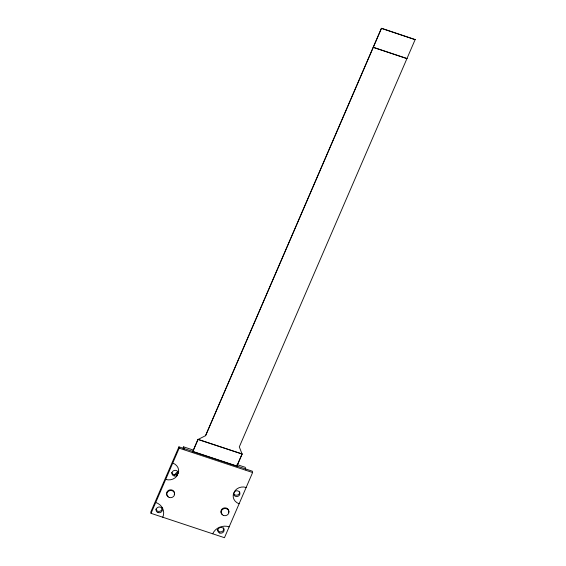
<?xml version="1.0" encoding="UTF-8"?>
<svg xmlns="http://www.w3.org/2000/svg" width="566" height="566" viewBox="0 0 566 566"><rect width="100%" height="100%" fill="white"/><g stroke="black" fill="none" stroke-linecap="round" stroke-linejoin="round"><path stroke-width="0.85" d="M178.934 446.85L150.789 512.018L151.037 513.334L224.461 537.7L252.606 472.532L252.358 471.209L178.934 446.85L179.181 448.166L151.037 513.334M183.023 448.215L183.61 446.857L193.614 450.175M198.029 439.343L192.751 451.562L236.807 466.179L242.085 453.96L198.029 439.343L192.582 452.149M381.434 28.434L205.536 435.749L381.406 28.3L415.211 39.641L381.406 28.3M415.182 39.507L239.305 446.892L242.107 454.095L236.977 465.974M176.571 474.86L177.986 472.115A3.17 2.872 -10.5 0 0 177.972 471.365M205.529 435.686L198.058 439.478L242.099 454.024M406.975 58.517L373.199 47.311L406.996 58.645M236.956 464.559L245.29 467.325L245.75 469.794M179.181 448.166L252.606 472.532M183.61 446.857L184.07 449.333M221.249 512.987A3.962 3.594 -10.5 0 1 224.829 507.851A3.962 3.594 -10.5 0 1 228.558 512.669M222.516 514.416A3.962 3.594 -10.5 0 1 221.78 513.779M174.25 475.284A25.378 23.001 -10.5 0 1 178.085 471.209M212.717 533.802A12.685 11.497 -10.5 0 1 229.152 526.84M155.728 502.474A12.685 11.497 -10.5 0 1 162.782 517.232M239.121 503.754A9.516 8.624 -10.5 0 1 233.213 494.896L235.039 490.68A9.516 8.624 -10.5 0 1 246.153 487.468M172.729 463.101A9.516 8.624 -10.5 0 1 178.637 471.959L176.811 476.183A9.516 8.624 -10.5 0 1 165.696 479.395M223.591 527.774A3.17 2.872 -10.5 0 1 221.547 531.75A3.17 2.872 -10.5 0 1 217.556 529.514M177.618 474.839A3.17 2.872 -10.5 0 1 172.439 474.86A3.17 2.872 -10.5 0 1 174.363 470.41A3.17 2.872 -10.5 0 1 178.226 473.438M239.651 491.833A3.17 2.872 -10.5 0 1 236.97 495.179A3.17 2.872 -10.5 0 1 233.39 492.859M161.918 507.306A3.17 2.872 -10.5 0 1 159.867 511.282A3.17 2.872 -10.5 0 1 155.883 509.053M177.377 473.523A3.17 2.872 -10.5 0 1 171.71 472.391M234.232 492.017A3.17 2.872 -10.5 0 1 239.411 491.995A3.17 2.872 -10.5 0 1 237.487 496.446A3.17 2.872 -10.5 0 1 233.624 493.425M168.18 496.389A3.962 3.594 -10.5 0 1 167.189 491.635A3.962 3.594 -10.5 0 1 172.333 490.149A3.962 3.594 -10.5 0 1 174.222 494.642M223.542 515.506A3.962 3.594 -10.5 0 0 228.919 511.466A3.962 3.594 -10.5 0 0 222.558 509.358A3.962 3.594 -10.5 0 0 223.542 515.506M219.764 533.038A3.17 2.872 -10.5 0 0 224.065 529.804A3.17 2.872 -10.5 0 0 218.978 528.12A3.17 2.872 -10.5 0 0 219.764 533.038M158.084 512.57A3.17 2.872 -10.5 0 0 162.385 509.343A3.17 2.872 -10.5 0 0 157.298 507.652A3.17 2.872 -10.5 0 0 158.084 512.57M169.206 497.479A3.962 3.594 -10.5 0 0 174.583 493.439A3.962 3.594 -10.5 0 0 168.222 491.33A3.962 3.594 -10.5 0 0 169.206 497.479"/></g></svg>
